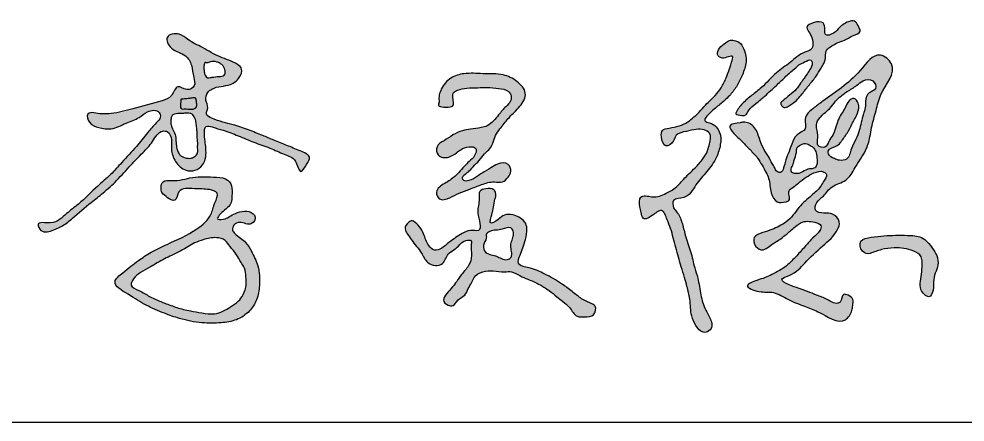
# Model space of a CAD drawing. Extents: x 30064 to 135164, y 17999 to 492668.
# Drawn here: x 110754 to 112420, y 92399 to 93110 of the extents above; entities that cross this region are included whole.
import ezdxf

# ---------------------------------------------------------------- set-up
doc = ezdxf.new("R2010")
doc.units = 0
doc.header["$LTSCALE"] = 1000
doc.header["$MEASUREMENT"] = 0
doc.layers.add('文字和字符', color=7, linetype='Continuous')

msp = doc.modelspace()

# ---------------------------------------------------------------- hatches: boundary and pattern name
at = {"layer": '文字和字符'}
h = msp.add_hatch(color=6, dxfattribs=at)
edge = h.paths.add_edge_path()
edge.add_spline(control_points=[(112016.4, 92943.8), (112016.5, 92944), (112029.6, 92964.5), (112044.3, 92974.3), (112066.4, 92991.7), (112085.2, 93014.4), (112113.3, 93032.7), (112131, 93050.1), (112152.2, 93055.2), (112152.8, 93071.7), (112148.3, 93082.6), (112137.8, 93096.9), (112154.7, 93104.7), (112171.9, 93106.2), (112173.8, 93092.4), (112172.8, 93078.2), (112191, 93084.1), (112197.8, 93094), (112209, 93103.6), (112227.4, 93109.9), (112232.3, 93096.6), (112238.5, 93085), (112220.4, 93080.3), (112209.3, 93072.4), (112195.7, 93068.3), (112185.7, 93061.8), (112174.5, 93055.9), (112175, 93042.9), (112173, 93032), (112165, 93021.5), (112158.1, 93007.9), (112145.6, 92993.6), (112133.1, 92976.6), (112121, 92962.7), (112109.6, 92956.6), (112101, 92950.4), (112093.7, 92960.9), (112102, 92968.1), (112111, 92975.1), (112122.9, 92984.7), (112130, 92995.7), (112136.2, 93004.1), (112141.7, 93012.1), (112147.3, 93020.8), (112152.4, 93029.4), (112148.6, 93040.6), (112137.2, 93033), (112128, 93029.5), (112119.7, 93021.4), (112111.1, 93014.7), (112103.1, 93006.9), (112095.2, 92999.5), (112087.1, 92991.5), (112077.6, 92983.2), (112069, 92974.8), (112060.1, 92967.4), (112050.2, 92959.1), (112039.8, 92951.6), (112034.6, 92938.7), (112025.2, 92938.6), (112016.4, 92943.8), (112016.4, 92943.8)], knot_values=[0, 0, 0, 0, 28.666202, 58.974239, 88.991361, 140.445622, 182.443945, 226.361589, 246.003405, 261.159642, 285.403493, 300.064839, 321.637432, 343.335684, 360.576762, 372.35608, 392.086641, 412.248863, 426.515031, 455.165125, 470.118963, 480.655269, 502.385008, 524.571649, 543.872014, 558.543079, 575.923356, 590.530581, 608.177969, 621.720424, 644.672751, 671.428143, 700.314854, 733.307285, 745.026327, 756.27632, 770.758758, 775.879479, 798.783005, 820.418083, 838.303351, 852.974217, 863.749723, 878.985175, 896.219108, 903.438329, 919.617985, 935.209773, 949.206114, 965.758141, 981.234157, 995.661007, 1010.855529, 1028.447768, 1048.105951, 1061.049743, 1076.480099, 1102.025547, 1114.040319, 1128.49753, 1139.678117, 1139.678117, 1139.678117, 1139.678117], degree=3, periodic=0)
h = msp.add_hatch(color=6, dxfattribs=at)
edge = h.paths.add_edge_path()
edge.add_spline(control_points=[(110889.9, 92943.9), (110890.2, 92943.9), (110926.8, 92940.6), (110957, 92953.1), (110995.3, 92961.8), (111024.7, 92971.4), (111031.5, 92997.1), (111048.8, 92980.9), (111066.7, 92991.1), (111060.4, 93009.7), (111059.8, 93027.5), (111047.4, 93050.1), (111023, 93051.5), (111008.4, 93081.6), (111037.4, 93086.2), (111053.9, 93070.4), (111079.5, 93059.2), (111107.2, 93040.9), (111133.1, 93035.6), (111149.6, 93020.7), (111142.2, 93004), (111123.8, 92989.7), (111100.3, 92991.9), (111084.8, 92979.7), (111081.6, 92966.2), (111089.4, 92954.4), (111081.2, 92940.7), (111104.2, 92929.3), (111127.6, 92925.1), (111158, 92914.2), (111181.8, 92905.2), (111203.9, 92895.4), (111226.9, 92886.8), (111245.8, 92878.3), (111270.7, 92868.5), (111260.5, 92853.2), (111248.5, 92832.5), (111243, 92864.7), (111219.7, 92870.9), (111195.7, 92883.1), (111167.8, 92892), (111141.2, 92903.7), (111115.9, 92913.2), (111098.7, 92917.9), (111080.6, 92923.3), (111080.8, 92898.8), (111084, 92882.8), (111083.6, 92863.7), (111077.4, 92850.3), (111064.8, 92841.5), (111044.9, 92841.5), (111028.5, 92857.1), (111021.3, 92878.2), (111024.2, 92895.9), (111019.2, 92911.7), (111000.4, 92913.4), (110990, 92891.9), (110971.6, 92873.3), (110949.8, 92850.6), (110927.8, 92825.7), (110904.2, 92803.9), (110877, 92783.1), (110854.2, 92763.3), (110832.9, 92745.1), (110814.8, 92737.5), (110794.8, 92730), (110782.7, 92753.8), (110818.3, 92745.8), (110835.8, 92766), (110864.9, 92786.7), (110888.4, 92812.2), (110915.7, 92834.6), (110937.3, 92859), (110959.8, 92882.6), (110979, 92907.3), (110992.8, 92923.8), (111004.9, 92934.7), (111000.9, 92950.7), (110979.3, 92948.1), (110964.9, 92933.5), (110941.6, 92926.5), (110919.4, 92913.6), (110895.5, 92917.5), (110878.9, 92923.2), (110868.5, 92945.7), (110889.8, 92944), (110889.9, 92943.9)], knot_values=[0, 0, 0, 0, 37.200114, 91.320491, 165.552277, 191.794321, 218.377312, 240.981666, 262.088012, 282.142005, 312.686531, 339.649791, 378.667629, 407.600467, 437.073636, 462.079158, 503.038538, 551.641933, 598.38254, 613.574993, 634.379376, 661.836336, 708.993627, 722.171326, 741.234276, 760.297225, 776.271776, 792.569008, 846.885535, 886.364067, 923.879172, 953.564578, 987.654437, 1022.983531, 1050.737693, 1069.313673, 1091.638002, 1119.125063, 1152.028231, 1189.926643, 1231.5094, 1273.175743, 1312.041059, 1340.553805, 1354.652933, 1375.412602, 1414.027671, 1435.47698, 1451.393633, 1473.994605, 1495.440379, 1528.930707, 1560.560192, 1583.420751, 1605.787661, 1617.314314, 1652.832859, 1689.166989, 1730.614602, 1782.406199, 1827.708188, 1864.317555, 1924.161807, 1954.751664, 1978.414961, 2009.901325, 2025.877661, 2056.206106, 2101.924511, 2138.940455, 2203.653812, 2245.874288, 2285.588792, 2339.12041, 2381.889891, 2414.291903, 2431.736174, 2443.518671, 2472.148613, 2496.841057, 2531.490224, 2570.411868, 2600.571575, 2626.813618, 2647.271258, 2667.490218, 2667.490218, 2667.490218, 2667.490218], degree=3, periodic=0)
edge = h.paths.add_edge_path(flags=16)
edge.add_spline(control_points=[(111025, 92940.8), (111025.1, 92940.8), (111037.2, 92944.1), (111046, 92943.1), (111054.2, 92944.2), (111060.9, 92941.6), (111062.9, 92936.8), (111065.8, 92931.4), (111066.3, 92923.7), (111067.5, 92915.4), (111068.2, 92907.2), (111068, 92900.4), (111069.4, 92892.2), (111068.5, 92884.8), (111069.4, 92877.3), (111068.5, 92870.9), (111063.3, 92866.5), (111056, 92863.3), (111046.5, 92864.5), (111037.1, 92868.9), (111033.3, 92877.7), (111030.8, 92886.8), (111030.9, 92897.6), (111029.3, 92909.2), (111023, 92917.7), (111021.2, 92927.1), (111022.1, 92934.2), (111023, 92938.3), (111025, 92940.8), (111025, 92940.8)], knot_values=[0, 0, 0, 0, 17.404746, 29.387846, 42.985867, 50.266335, 56.954161, 63.801774, 75.581128, 88.455483, 98.941086, 109.792245, 116.806441, 133.072793, 140.441564, 148.341049, 158.751059, 166.832285, 181.387675, 196.945751, 207.369773, 219.600317, 236.294444, 252.093415, 267.338386, 279.187562, 291.635416, 295.082405, 299.162326, 299.162326, 299.162326, 299.162326], degree=3, periodic=0)
edge = h.paths.add_edge_path(flags=16)
edge.add_spline(control_points=[(111083.2, 93033), (111083.2, 93032.9), (111094, 93034.8), (111100.7, 93034.7), (111108.2, 93031.9), (111112.3, 93028.7), (111115.7, 93024.9), (111116.9, 93019.7), (111118.1, 93014.8), (111115.1, 93008.4), (111105.1, 93008.6), (111097.2, 93007.2), (111090.4, 93006.7), (111084.6, 93005.1), (111080.8, 93012.7), (111080.3, 93019.7), (111078.4, 93025.8), (111083.1, 93033), (111083.2, 93033)], knot_values=[0, 0, 0, 0, 11.032394, 27.080246, 35.7167, 42.398017, 49.241922, 56.254438, 64.042896, 70.017142, 82.400073, 100.141744, 104.717416, 111.155207, 123.02071, 132.051492, 141.212423, 151.788927, 151.788927, 151.788927, 151.788927], degree=3, periodic=0)
h = msp.add_hatch(color=6, dxfattribs=at)
edge = h.paths.add_edge_path()
edge.add_spline(control_points=[(111998.6, 93067.6), (111998.4, 93067.4), (111977, 93050), (111994.8, 93036.7), (112014.6, 93050.4), (112008.2, 93030.1), (112004.6, 93019.4), (111998.9, 93003.7), (111991.5, 92989.1), (111980.1, 92973.6), (111966.5, 92962), (111955, 92948.3), (111943.9, 92937.5), (111926.8, 92923.3), (111908, 92918.5), (111885.3, 92915.4), (111885, 92900), (111890.5, 92880.2), (111908, 92892.7), (111910.9, 92908.6), (111930, 92911.1), (111945.5, 92915.6), (111960, 92915.4), (111974.5, 92907.7), (111970.6, 92891.1), (111967.1, 92876.3), (111958.1, 92861.7), (111943.5, 92845.1), (111925.1, 92828.7), (111910.7, 92810.4), (111894.9, 92802.8), (111882.1, 92796.3), (111867.4, 92795.7), (111845.5, 92801.2), (111846.6, 92779.8), (111850.2, 92769.2), (111852.7, 92752), (111871.5, 92764.3), (111885.4, 92775.2), (111892.8, 92764.6), (111896.2, 92754.1), (111902.2, 92740.3), (111908, 92717.9), (111914.3, 92695.5), (111920.3, 92671.9), (111926.4, 92655.1), (111930.8, 92635.9), (111937.6, 92613.8), (111936.3, 92589.1), (111945.3, 92569.4), (111954.8, 92557), (111966.3, 92556.9), (111977.2, 92565.2), (111971.8, 92582.6), (111961, 92599.6), (111953.7, 92623.8), (111951.4, 92649.4), (111942.7, 92674.2), (111938, 92700.2), (111927.1, 92726), (111923, 92750.5), (111915.3, 92767), (111905.5, 92777), (111904.5, 92794.9), (111932.6, 92791.5), (111945.2, 92818.7), (111966, 92840), (111982.8, 92863.3), (111990.2, 92887.4), (111990.8, 92907), (111982, 92920.7), (111973.1, 92926.8), (111956.6, 92929.4), (111974.6, 92948.1), (111988.1, 92958.2), (112005.2, 92973.5), (112018.4, 92990), (112027.6, 93009.4), (112036.4, 93031.5), (112033.5, 93053.5), (112024.4, 93068.8), (112013.7, 93072), (112006, 93073.8), (111998.7, 93067.6), (111998.6, 93067.6)], knot_values=[0, 0, 0, 0, 34.681641, 48.072065, 74.329964, 88.895095, 111.17035, 128.900452, 156.472867, 179.905372, 208.355087, 230.580725, 254.01719, 273.066721, 321.355231, 338.817261, 354.258199, 378.941826, 401.102047, 416.854172, 443.250134, 467.917341, 487.236589, 502.550058, 528.37671, 545.470375, 568.264653, 597.83009, 637.746529, 670.902739, 692.464096, 710.354936, 729.186846, 756.230528, 779.82652, 794.347921, 809.198107, 836.695152, 859.380582, 868.55181, 883.814404, 907.197348, 930.393917, 979.907693, 1004.230046, 1031.618366, 1054.147615, 1086.172461, 1127.622089, 1153.330618, 1177.300132, 1184.664421, 1199.389772, 1226.047392, 1247.395311, 1286.378592, 1328.318353, 1354.32781, 1395.269823, 1437.957794, 1469.914352, 1498.680239, 1511.344868, 1529.007775, 1555.105752, 1597.804477, 1639.655016, 1682.119963, 1714.682311, 1744.156119, 1760.024332, 1779.437309, 1790.885943, 1814.731193, 1846.001898, 1877.602297, 1905.335657, 1934.233701, 1967.004059, 2002.481722, 2023.475353, 2035.765847, 2047.212297, 2058.363573, 2058.363573, 2058.363573, 2058.363573], degree=3, periodic=0)
h = msp.add_hatch(color=6, dxfattribs=at)
edge = h.paths.add_edge_path()
edge.add_spline(control_points=[(112029.7, 92927.9), (112029.9, 92928), (112054.6, 92920.8), (112056.7, 92900.4), (112064, 92881.8), (112074.3, 92868.7), (112079.1, 92856.1), (112085.2, 92847.9), (112087.5, 92840.9), (112098.9, 92835.7), (112102.9, 92857.3), (112108.6, 92872.3), (112115.5, 92889), (112121.5, 92906.9), (112143.1, 92913.6), (112134.2, 92937.7), (112153.2, 92952.4), (112187.1, 92977.8), (112225.9, 93001.1), (112263.6, 93057.1), (112306.3, 93021.7), (112271.5, 92984.9), (112263.9, 92947.8), (112256, 92923), (112252.8, 92899), (112245.3, 92873.8), (112227.3, 92851), (112213.5, 92822), (112184.9, 92817.9), (112173.1, 92797.6), (112158.2, 92788.7), (112153.5, 92769.3), (112172.6, 92767), (112188, 92768.1), (112201.6, 92753.7), (112193.4, 92729.5), (112168.2, 92709.1), (112138.8, 92680.8), (112121.2, 92660.1), (112091, 92651), (112112.5, 92639), (112131.1, 92634.4), (112154.9, 92624), (112177.1, 92616.5), (112190.5, 92606.4), (112204.1, 92611), (112202.3, 92626.7), (112215.9, 92622.5), (112224.3, 92616), (112222.3, 92604.8), (112221.4, 92592.1), (112203.5, 92565.8), (112168, 92592.3), (112136.2, 92603.6), (112109.7, 92613.5), (112083.7, 92630.5), (112061.1, 92626.1), (112026.5, 92638.9), (112053.8, 92649.2), (112067.3, 92652.9), (112085.4, 92661.3), (112105.4, 92672.3), (112123.4, 92691.9), (112138.6, 92708.4), (112151.5, 92724.1), (112163.7, 92732.6), (112169, 92747.5), (112150.6, 92753.3), (112133.1, 92754.2), (112117.5, 92740.2), (112105.8, 92730), (112091.7, 92718.5), (112078.1, 92711.7), (112064.6, 92699.9), (112049.3, 92707.5), (112045.5, 92727.2), (112064.5, 92733.4), (112083.5, 92739.1), (112102.6, 92748.9), (112118, 92763.3), (112129.9, 92781.8), (112147.7, 92796.6), (112164.6, 92810.8), (112170.6, 92823.8), (112179.7, 92834.1), (112168.3, 92843.3), (112154.2, 92839), (112140.2, 92830.5), (112128.4, 92822.2), (112119.4, 92813.7), (112108.9, 92808.5), (112110.4, 92798.5), (112112.3, 92789.2), (112101.2, 92786.5), (112086.8, 92784.3), (112076.4, 92805.9), (112076.9, 92824.3), (112069.5, 92840.4), (112062.5, 92852), (112054.4, 92866.2), (112041.7, 92879.1), (112030.2, 92891), (112020.7, 92901), (112011.9, 92907.9), (112000.6, 92925.2), (112017.5, 92925.2), (112029.6, 92927.9), (112029.7, 92927.9)], knot_values=[0, 0, 0, 0, 27.432872, 59.395361, 85.693134, 109.085552, 128.362609, 140.996926, 151.763291, 157.712951, 186.698752, 208.876995, 234.201156, 260.084919, 284.937489, 307.779824, 344.178191, 370.603449, 488.346466, 550.578274, 584.928952, 664.213103, 704.923077, 747.845979, 770.989275, 806.181381, 854.934517, 893.286489, 930.483071, 961.790102, 984.548855, 1003.508451, 1024.718144, 1046.34914, 1071.076056, 1090.271471, 1144.396456, 1205.241891, 1253.920649, 1274.470919, 1294.501491, 1322.334343, 1367.576566, 1396.031299, 1422.826029, 1429.955148, 1450.476244, 1461.8652, 1477.100741, 1492.069997, 1504.375793, 1531.897919, 1602.108595, 1637.124251, 1679.750326, 1720.374244, 1756.060039, 1787.456838, 1814.277484, 1834.999527, 1853.438436, 1895.015251, 1930.254648, 1962.79728, 1989.05807, 2013.552032, 2026.034617, 2043.218025, 2076.933867, 2099.023719, 2126.230041, 2142.894352, 2174.050972, 2191.234509, 2210.914373, 2232.75608, 2256.675267, 2280.357753, 2319.727615, 2342.899389, 2367.60531, 2410.353703, 2439.962666, 2455.364827, 2473.851128, 2482.49724, 2507.041751, 2528.398061, 2552.516989, 2565.753289, 2581.839762, 2593.467441, 2605.690383, 2613.252568, 2635.359714, 2661.00506, 2697.047344, 2713.801275, 2733.175864, 2753.931383, 2781.462056, 2807.917281, 2823.476427, 2837.489503, 2858.153182, 2884.370537, 2892.288582, 2892.288582, 2892.288582, 2892.288582], degree=3, periodic=0)
edge = h.paths.add_edge_path(flags=16)
edge.add_spline(control_points=[(112164.9, 92935.8), (112164.8, 92935.7), (112155.7, 92923.4), (112161, 92911.2), (112161.6, 92899.3), (112158.7, 92884.9), (112175.5, 92880.8), (112180.3, 92895.3), (112188.8, 92906.2), (112193.4, 92920.4), (112197.9, 92937.6), (112209.1, 92950.5), (112213.8, 92964.9), (112225.7, 92972.6), (112235.3, 92958.8), (112232.1, 92945.1), (112226.1, 92933.5), (112219.9, 92922.1), (112214.9, 92910.9), (112205.4, 92898.8), (112198, 92884.5), (112178.4, 92882.2), (112179.7, 92868.4), (112189.4, 92864.2), (112199.7, 92859.2), (112216.3, 92861.5), (112218.8, 92881.7), (112228.3, 92896.7), (112233.9, 92912.5), (112237.6, 92927.5), (112240.4, 92941.2), (112245.4, 92953.3), (112244.2, 92966.2), (112248.7, 92980.7), (112267.2, 92984.9), (112258.6, 93005.3), (112240.5, 93002.6), (112228.4, 92990.9), (112210.6, 92981), (112193.9, 92968.1), (112182.6, 92951.2), (112173.7, 92945.2), (112165, 92935.8), (112164.9, 92935.8)], knot_values=[0, 0, 0, 0, 19.744507, 34.157131, 56.912893, 69.911234, 87.399526, 104.154629, 124.530072, 146.715715, 165.190697, 198.370593, 214.639562, 229.161561, 244.798567, 268.894407, 285.44538, 299.384274, 322.908118, 336.418052, 363.110061, 388.511726, 395.681319, 413.735699, 426.886572, 444.721671, 472.606193, 498.451489, 520.637008, 541.419327, 562.830776, 579.059192, 594.65128, 616.732747, 635.831876, 655.966223, 679.349301, 698.350322, 726.390651, 763.332051, 786.837613, 805.134121, 818.66464, 818.66464, 818.66464, 818.66464], degree=3, periodic=0)
edge = h.paths.add_edge_path(flags=16)
edge.add_spline(control_points=[(112133.2, 92888.9), (112133.1, 92888.8), (112122.1, 92883.7), (112124.5, 92872.2), (112119.3, 92863.2), (112117.9, 92853), (112114.1, 92847.4), (112113.4, 92839.7), (112123, 92835.4), (112134.2, 92839.6), (112144.1, 92846.3), (112154.5, 92845), (112160.8, 92853.6), (112159.4, 92864.5), (112158.1, 92875.4), (112153.2, 92883.8), (112145.2, 92887.7), (112140, 92891.6), (112133.3, 92888.9), (112133.2, 92888.9)], knot_values=[0, 0, 0, 0, 14.292967, 26.663458, 46.005146, 55.397894, 68.805265, 74.060786, 84.885427, 103.559239, 122.783611, 133.392057, 143.205535, 161.756698, 177.271697, 189.090572, 200.297464, 212.920328, 218.424594, 218.424594, 218.424594, 218.424594], degree=3, periodic=0)
h = msp.add_hatch(color=6, dxfattribs=at)
edge = h.paths.add_edge_path()
edge.add_spline(control_points=[(111494.1, 92965.2), (111494.1, 92965.4), (111496.5, 92992.2), (111513.2, 93006.2), (111540.9, 93015.9), (111571.9, 93012.2), (111604.9, 93014.2), (111631.2, 93001.6), (111651.7, 92979.7), (111636.8, 92953.5), (111618.1, 92938.1), (111605.5, 92920.7), (111594.6, 92907.6), (111589.6, 92894.3), (111585, 92880.7), (111573.2, 92872.1), (111565.1, 92859.6), (111554.5, 92850.2), (111546.4, 92840.1), (111538.8, 92835.6), (111534.1, 92829.5), (111538, 92823), (111549.9, 92824.8), (111559.7, 92831), (111571.9, 92839.8), (111584.4, 92846.2), (111597.6, 92855.3), (111616.6, 92858.1), (111622, 92841.2), (111615.8, 92830.2), (111605.9, 92820.1), (111588.1, 92824.3), (111569, 92818), (111549, 92810.1), (111529.5, 92803.3), (111514.1, 92794.4), (111494.2, 92787.6), (111485.9, 92808.7), (111504.9, 92820.4), (111523.9, 92832.1), (111536.7, 92848.8), (111550.1, 92861.1), (111558.6, 92869.3), (111560.8, 92884), (111544.6, 92885.2), (111533.8, 92880.9), (111523.1, 92872.5), (111511.3, 92864.1), (111490.1, 92865.4), (111487.9, 92886.9), (111504.1, 92895.3), (111517.9, 92905.7), (111533.9, 92912.7), (111550.9, 92916.1), (111565.6, 92917.3), (111584.7, 92922.4), (111597.1, 92939), (111610, 92953.7), (111621.1, 92963.8), (111621.6, 92975.2), (111614.5, 92985.7), (111597.7, 92986.8), (111580.1, 92989.5), (111561.3, 92988.3), (111543.6, 92988.8), (111529.7, 92985.6), (111518.8, 92980.9), (111517.3, 92969.7), (111522.6, 92956.4), (111509.6, 92954), (111502.5, 92954.1), (111490.2, 92956), (111494.1, 92965.1), (111494.1, 92965.2)], knot_values=[0, 0, 0, 0, 29.30094, 65.038017, 98.639858, 145.229586, 194.795516, 232.114749, 266.925891, 301.913022, 339.267477, 370.852415, 390.177296, 409.795645, 429.660369, 448.333163, 468.729795, 490.881928, 507.437968, 521.157629, 529.07634, 535.254347, 547.876184, 571.501508, 585.319952, 610.337259, 628.877614, 654.734455, 672.908705, 688.379255, 706.720612, 726.29753, 758.239497, 788.950264, 816.810279, 842.152582, 868.097908, 885.262369, 914.728674, 944.648733, 982.813695, 999.650213, 1020.22886, 1032.723569, 1049.493141, 1071.095002, 1083.923681, 1105.362623, 1132.075217, 1152.211283, 1174.931511, 1200.704595, 1226.158921, 1246.312234, 1272.681377, 1287.962092, 1326.688213, 1353.277295, 1371.722858, 1386.128581, 1396.514529, 1421.520631, 1449.460288, 1472.518928, 1499.291724, 1522.558099, 1533.076665, 1544.456492, 1567.099854, 1573.093813, 1593.678612, 1602.883204, 1613.437455, 1613.437455, 1613.437455, 1613.437455], degree=3, periodic=0)
h = msp.add_hatch(color=6, dxfattribs=at)
edge = h.paths.add_edge_path()
edge.add_spline(control_points=[(111016.1, 92794.6), (111016.2, 92794.5), (111034.7, 92783.8), (111032.6, 92815.1), (111065.5, 92808.8), (111084.1, 92811), (111108.4, 92804.1), (111097.1, 92783.2), (111093.4, 92759.9), (111061.1, 92732.5), (111023.5, 92716.3), (110988, 92699.8), (110961.7, 92682), (110942.3, 92666.6), (110913.7, 92643.4), (110951.2, 92621.7), (110976.4, 92604.9), (111008.4, 92591.1), (111040.6, 92579.7), (111074.4, 92573), (111108.1, 92573.1), (111137.9, 92577.6), (111160.4, 92592.6), (111174.6, 92614.7), (111178.9, 92642.7), (111177.5, 92673), (111165.2, 92697.3), (111153.6, 92718.7), (111138.4, 92726.5), (111128.8, 92737.6), (111132.3, 92748), (111146.3, 92753.8), (111162.6, 92742.3), (111172.7, 92759), (111161.3, 92773.8), (111140.6, 92770.2), (111125.8, 92761.9), (111117, 92756.5), (111096.4, 92753.8), (111115.3, 92772.8), (111129.4, 92781.9), (111129.5, 92801.6), (111129.6, 92817.1), (111119.8, 92829.4), (111094.3, 92831.1), (111060.8, 92832.8), (111032.3, 92822.8), (111007.1, 92826.2), (111004.1, 92812.7), (111004.3, 92802.3), (111016, 92794.7), (111016.1, 92794.6)], knot_values=[0, 0, 0, 0, 18.772704, 41.477809, 80.044627, 116.802218, 137.16377, 161.475231, 192.122008, 241.084265, 322.841358, 366.476474, 403.599349, 452.266279, 480.822437, 525.281218, 577.345985, 625.678179, 664.966098, 720.530015, 767.556127, 805.470545, 843.947055, 876.303707, 911.805465, 960.132454, 999.3713, 1024.963912, 1058.777917, 1069.239579, 1081.911788, 1097.237565, 1126.410668, 1144.842947, 1154.50106, 1197.467328, 1213.824352, 1225.506518, 1243.541639, 1270.934025, 1289.010321, 1319.830534, 1342.259698, 1352.785688, 1381.704372, 1440.604971, 1492.626113, 1513.017666, 1528.122336, 1540.553544, 1559.179396, 1559.179396, 1559.179396, 1559.179396], degree=3, periodic=0)
edge = h.paths.add_edge_path(flags=16)
edge.add_spline(control_points=[(110994.7, 92677.8), (110994.9, 92678), (111020.6, 92692.2), (111040.8, 92701), (111059.8, 92714.2), (111081, 92721.3), (111099.1, 92725.7), (111117.8, 92721.3), (111126.5, 92706.8), (111137.6, 92695.3), (111144.4, 92681.2), (111152.8, 92669.6), (111153.8, 92655.5), (111155.1, 92639.8), (111150.3, 92624.5), (111140.7, 92610.7), (111123.1, 92599.6), (111101.9, 92587), (111076.8, 92591.5), (111054.9, 92594.9), (111032.8, 92600.3), (111009.1, 92609.3), (110985.7, 92618.8), (110968.6, 92630.2), (110948.3, 92637.7), (110956.7, 92654), (110969.3, 92663.9), (110980.3, 92669.1), (110994.6, 92677.8), (110994.7, 92677.8)], knot_values=[0, 0, 0, 0, 40.204211, 70.058468, 108.464216, 130.884004, 163.643923, 185.732296, 204.334618, 231.03456, 252.428664, 268.982791, 289.824735, 309.33459, 334.505674, 354.736006, 378.254387, 420.802499, 451.909656, 480.365956, 514.245068, 545.922498, 586.383232, 616.269524, 639.057016, 655.457897, 678.34596, 704.341019, 720.45671, 720.45671, 720.45671, 720.45671], degree=3, periodic=0)
h = msp.add_hatch(color=6, dxfattribs=at)
edge = h.paths.add_edge_path()
edge.add_spline(control_points=[(111449.2, 92753.2), (111449.5, 92753.1), (111470.7, 92731), (111472, 92712.5), (111490.8, 92695.8), (111511.8, 92717.9), (111531.1, 92728.9), (111547.7, 92739), (111573.2, 92732.1), (111558.1, 92769.4), (111566.3, 92787.4), (111562.8, 92807.3), (111577.3, 92810.9), (111591.1, 92811.7), (111595.4, 92799.2), (111591, 92789.5), (111590.3, 92778.2), (111587.1, 92766.1), (111584.8, 92757.8), (111582.7, 92745.8), (111599.9, 92756.6), (111608.1, 92765.3), (111623.4, 92765.8), (111635, 92760.1), (111646.1, 92753), (111650.3, 92737.4), (111646.5, 92722.2), (111642.2, 92706.3), (111636.8, 92693.9), (111629.4, 92674.9), (111658.1, 92670.8), (111681.1, 92659.9), (111707.2, 92645.2), (111727.9, 92629.6), (111743.5, 92616.6), (111757.3, 92609.6), (111772.2, 92604.3), (111768, 92584.1), (111751.3, 92584.7), (111733.8, 92583.4), (111725.4, 92601.1), (111712.5, 92611.1), (111700.2, 92620.9), (111686.9, 92631.9), (111669.9, 92642.5), (111652.2, 92650.2), (111636, 92656.7), (111623.3, 92665.3), (111606.6, 92663), (111590, 92666), (111571, 92665.4), (111555.7, 92657.2), (111551.6, 92643.8), (111544.6, 92634.5), (111540.8, 92620.8), (111526.4, 92616.7), (111521.2, 92603), (111508.4, 92604.2), (111498.4, 92614.2), (111508.7, 92626.4), (111516.8, 92636.1), (111525.6, 92647.5), (111532.4, 92658), (111540, 92666.7), (111548, 92676.7), (111553.2, 92693.4), (111549.4, 92706.9), (111552.3, 92720.6), (111536.9, 92719.8), (111530, 92710.4), (111519.7, 92702.1), (111507.2, 92694.8), (111503.7, 92678), (111486.6, 92673), (111471, 92680.3), (111464.2, 92695.9), (111454.6, 92708.9), (111445.4, 92719.5), (111438.9, 92729.8), (111432.2, 92740.3), (111436.4, 92752.2), (111449.2, 92753.3), (111449.2, 92753.2)], knot_values=[0, 0, 0, 0, 39.878613, 71.084001, 88.571602, 128.557403, 167.51423, 188.674821, 208.323573, 251.533868, 286.022948, 304.040745, 319.866458, 339.38013, 355.294206, 363.866941, 383.035676, 402.399015, 414.36713, 422.122541, 442.348267, 461.81608, 481.686971, 497.958095, 516.551099, 533.839574, 560.727072, 581.394562, 601.159722, 620.894041, 649.426299, 690.673374, 738.289465, 770.144861, 799.264352, 821.404135, 836.808472, 857.647162, 880.926807, 898.121658, 926.751504, 950.035011, 967.352307, 991.998193, 1021.862108, 1050.46209, 1072.140687, 1094.880373, 1111.335022, 1139.52005, 1164.970822, 1190.259232, 1204.665599, 1221.240117, 1239.017221, 1259.177234, 1277.618397, 1289.978389, 1306.483927, 1324.261031, 1344.706721, 1362.799886, 1383.241029, 1396.927367, 1410.79459, 1436.58756, 1464.687551, 1472.224323, 1485.322698, 1508.470744, 1522.732623, 1540.039638, 1566.844928, 1584.840343, 1605.723939, 1632.903668, 1653.059236, 1673.030566, 1691.341619, 1704.216169, 1722.92022, 1735.167177, 1735.167177, 1735.167177, 1735.167177], degree=3, periodic=0)
edge = h.paths.add_edge_path(flags=16)
edge.add_spline(control_points=[(111577, 92728.9), (111577, 92729), (111588.6, 92742.2), (111602.2, 92734.9), (111618.9, 92745.2), (111625.8, 92735.1), (111624.9, 92726.3), (111621.4, 92717.4), (111619.5, 92707.2), (111622.3, 92698.9), (111622.4, 92692.1), (111619.2, 92686.7), (111610.8, 92683.9), (111602, 92688.1), (111593, 92692.6), (111583.1, 92694), (111571.7, 92699.9), (111571.9, 92715.4), (111578.3, 92721), (111577, 92728.9), (111577, 92728.9)], knot_values=[0, 0, 0, 0, 12.518583, 43.117128, 64.43384, 73.999097, 86.909074, 99.916825, 114.388405, 128.459585, 136.124934, 141.701946, 153.518143, 168.483557, 180.957273, 194.904784, 210.427714, 229.577537, 246.211116, 250.540926, 250.540926, 250.540926, 250.540926], degree=3, periodic=0)
h = msp.add_hatch(color=6, dxfattribs=at)
edge = h.paths.add_edge_path()
edge.add_spline(control_points=[(112253.1, 92696.2), (112253.3, 92696.3), (112276.3, 92705.2), (112298.1, 92706.6), (112324.1, 92704.7), (112343.8, 92693.3), (112345.1, 92678.1), (112344.2, 92664), (112341.5, 92648.3), (112340.8, 92633.3), (112347.6, 92624.2), (112359.1, 92616.5), (112365.4, 92633.1), (112364.1, 92646.4), (112367, 92661.7), (112374.2, 92676), (112371.5, 92692.3), (112361.1, 92708.7), (112345.8, 92727.5), (112312.8, 92728.4), (112283.1, 92728.4), (112256.8, 92724.9), (112233.6, 92722.3), (112233.4, 92698), (112252.9, 92696.1), (112253.1, 92696.2)], knot_values=[0, 0, 0, 0, 27.563865, 56.695241, 102.242536, 124.004216, 136.411448, 158.63331, 179.899671, 199.3513, 213.673571, 224.845605, 243.023995, 261.921703, 282.270986, 301.572813, 323.389476, 342.524862, 378.241957, 410.829433, 464.696782, 494.311037, 519.262799, 542.254368, 560.867544, 560.867544, 560.867544, 560.867544], degree=3, periodic=0)

# ---------------------------------------------------------------- linework, layer by layer
msp.add_line((105180.8, 92398.9), (113180.8, 92398.9))
at = {"layer": '文字和字符', "color": 6}
for points, start_tangent, end_tangent in [([(112016.4, 92943.8), (112028.4, 92960.6), (112044.9, 92975.1), (112061.7, 92988.7), (112088.1, 93014.7), (112112.1, 93033.1), (112138.1, 93051.1), (112150.6, 93057.9), (112152.2, 93068.7), (112146.2, 93085.1), (112141.8, 93094.7), (112154.6, 93103.5), (112170.2, 93102.7), (112173.4, 93090.7), (112174.6, 93082.3), (112188.6, 93084.7), (112199.1, 93094.7), (112207.1, 93101.2), (112227.4, 93104.7), (112233, 93095.5), (112235.5, 93088.3), (112222.2, 93079.9), (112208, 93072.6), (112195.1, 93067.4), (112185.9, 93062.2), (112176.2, 93054.3), (112174.6, 93043.9), (112171.8, 93031.5), (112166.6, 93023.2), (112158, 93009.1), (112146.2, 92993.9), (112133.3, 92977.5), (112116.5, 92960.6), (112109.3, 92956.2), (112101.7, 92953.4), (112096.1, 92962.2), (112098.5, 92965), (112111.3, 92975.5), (112122.9, 92985.9), (112130.5, 92996.3), (112136.7, 93004.9), (112141.1, 93011.3), (112147, 93020.5), (112151, 93032.3), (112149, 93037.1), (112137.7, 93033.9), (112127.8, 93028.6), (112120.1, 93022.1), (112111, 93014.4), (112102.9, 93006.7), (112095.3, 92999.6), (112087.5, 92992), (112078.1, 92983.5), (112067.7, 92973.8), (112060.6, 92967.8), (112052, 92960.7), (112038.8, 92947.8), (112034, 92940.6), (112023.6, 92940.2), (112016.4, 92943.8)], (0.427331, 0.904095), (0.427331, 0.904095)), ([(110889.9, 92943.9), (110916.7, 92942.9), (110954.8, 92951.2), (111006.3, 92965.6), (111022.8, 92974.8), (111034.1, 92990.3), (111049.6, 92985.1), (111063, 92992.3), (111062, 93006.8), (111057.8, 93028.4), (111047.5, 93044.8), (111022.8, 93058.2), (111015.6, 93077.8), (111036.2, 93082.9), (111051.7, 93073.7), (111077.4, 93059.3), (111108.3, 93042.8), (111139.2, 93029.4), (111146.4, 93021.2), (111142.3, 93006.8), (111126.9, 92994.4), (111093.9, 92986.2), (111086.7, 92980), (111083.6, 92966.6), (111086.7, 92953.2), (111084.6, 92941.9), (111093.9, 92934.7), (111131.3, 92923.2), (111158.3, 92914), (111183.5, 92904.3), (111203.2, 92895.9), (111226, 92886.9), (111249.5, 92877), (111266, 92865.7), (111260.8, 92853.3), (111250.5, 92841), (111241.2, 92858.5), (111221.3, 92871.3), (111196.2, 92882.1), (111168.1, 92892.4), (111140.3, 92903.8), (111114, 92913.4), (111094.3, 92919.3), (111084.2, 92920.4), (111081, 92905.8), (111083.6, 92878), (111082.4, 92862.6), (111077.4, 92852.3), (111064, 92843), (111048.6, 92843), (111030, 92858.5), (111022.8, 92880.1), (111022.8, 92896.6), (111015.6, 92911), (111007.4, 92912), (110989.4, 92893.7), (110972.3, 92873.9), (110951.7, 92852.3), (110926.3, 92825), (110902.3, 92802.9), (110881.7, 92786.4), (110848.7, 92758.6), (110831.2, 92745.2), (110815.7, 92738), (110793, 92737), (110787.9, 92747.3), (110809.5, 92750.4), (110838.2, 92766.6), (110859, 92783.3), (110893, 92815.2), (110915.6, 92835.6), (110935.2, 92856.4), (110961.1, 92885), (110980.6, 92908.9), (110996, 92926.4), (111003.2, 92936.7), (111001.2, 92945), (110980.6, 92946), (110965.8, 92936.1), (110943, 92926), (110916.7, 92916.1), (110895, 92918.2), (110878.6, 92927.5), (110875.5, 92941.9), (110889.9, 92943.9)], (0.971288, -0.237905), (0.971288, -0.237905)), ([(111998.6, 93067.6), (111984.6, 93046.9), (111992.3, 93040.9), (112011, 93043.7), (112009.2, 93033.3), (112004.1, 93018.1), (111999.6, 93006.1), (111990.5, 92988.5), (111980.4, 92974.9), (111965.8, 92960.5), (111955, 92948.7), (111942.9, 92936.9), (111932.1, 92928.4), (111899.1, 92917.4), (111887.3, 92913.2), (111885.6, 92902.2), (111893.2, 92886.1), (111906.7, 92894.6), (111911.8, 92904.7), (111929.6, 92911.5), (111947, 92915), (111960.9, 92914), (111970.2, 92908.1), (111970.2, 92889.5), (111966.9, 92877.7), (111958.7, 92863.4), (111944.8, 92847.2), (111924.5, 92826.9), (111907.6, 92810), (111894.1, 92802.4), (111882.2, 92797.3), (111868.7, 92796.4), (111849.2, 92795.6), (111847.5, 92778.7), (111850, 92768.5), (111853.4, 92758.4), (111872, 92765.1), (111887.3, 92771.1), (111891.5, 92766), (111895.7, 92755.8), (111901.8, 92740.1), (111906.4, 92724), (111915.8, 92689.6), (111920.4, 92672.7), (111926.4, 92653.9), (111930.5, 92638.2), (111935.7, 92615.7), (111938.9, 92586), (111946.4, 92569), (111959.1, 92557.4), (111964.4, 92557.4), (111972.9, 92563.7), (111970.8, 92582.8), (111963.6, 92596.4), (111954.9, 92623.1), (111949.5, 92652.9), (111944.2, 92670.9), (111937, 92699.5), (111927.4, 92728.7), (111921.8, 92751), (111912.4, 92769.5), (111907.1, 92776.9), (111907.1, 92789.7), (111925.1, 92795), (111946.4, 92817.2), (111965.5, 92840.6), (111982.4, 92866), (111989.3, 92888.5), (111988.1, 92909.7), (111982.1, 92919.4), (111970.2, 92926.8), (111962.5, 92929.6), (111971.4, 92944.3), (111988.5, 92959), (112005.2, 92974.4), (112017.6, 92990.2), (112027, 93008.7), (112034.2, 93031.2), (112030.8, 93056.5), (112021.9, 93068.7), (112013.6, 93072), (112005.4, 93072), (111998.6, 93067.6)], (-0.854695, -0.51913), (-0.854695, -0.51913)), ([(111083.2, 93033), (111091, 93034.1), (111102.6, 93033.8), (111108.4, 93031.4), (111112.2, 93028.6), (111115.3, 93024.7), (111116.9, 93019.9), (111117.4, 93014.3), (111115.5, 93010.5), (111106.8, 93008.3), (111094.1, 93007), (111090.8, 93006.6), (111086.2, 93006.2), (111081.2, 93013.2), (111080.1, 93019.6), (111079.8, 93026.2), (111083.2, 93033)], (0.61273, -0.790293), (0.61273, -0.790293)), ([(112029.7, 92927.9), (112047.8, 92919.9), (112058, 92899.2), (112065.1, 92881.7), (112074.1, 92867.4), (112080.3, 92855), (112085, 92847.2), (112089.1, 92840.6), (112093, 92838.8), (112103.4, 92856.9), (112108.6, 92872), (112115.3, 92889), (112124.4, 92905.2), (112138.5, 92916.3), (112138.5, 92932.8), (112154.7, 92953.4), (112169.9, 92964.8), (112235.4, 93018.8), (112271.2, 93045.8), (112290.5, 93030.4), (112272.2, 92976.3), (112263.5, 92948.2), (112255.7, 92918.3), (112252.8, 92901.9), (112245.1, 92877.7), (112226.7, 92847.8), (112210.3, 92825.5), (112186.1, 92814), (112170.7, 92797.5), (112159.1, 92785.9), (112157.1, 92772.4), (112171.6, 92767.6), (112187.1, 92765.6), (112198.7, 92752.1), (112195.8, 92738.6), (112169.7, 92709.6), (112138.1, 92679.2), (112110.5, 92657.6), (112097.6, 92650.2), (112109.1, 92641.4), (112128, 92634.7), (112158.5, 92623), (112177.4, 92615.1), (112195.5, 92608.4), (112200.2, 92610.4), (112206.3, 92623.9), (112214.4, 92622.5), (112222.5, 92615.1), (112222.5, 92604.3), (112221.1, 92595.6), (112209.6, 92579.4), (112161.1, 92593.6), (112137.7, 92603.2), (112109.4, 92615), (112082.8, 92627.3), (112057.2, 92629.3), (112036.9, 92639.4), (112053.8, 92648.8), (112068, 92653.6), (112080.1, 92659), (112105.7, 92674.5), (112123.8, 92692.3), (112139.5, 92709.7), (112152.3, 92723.7), (112164.4, 92736.5), (112166.5, 92745.3), (112155.7, 92751.3), (112131.4, 92750.6), (112118.6, 92741.2), (112103.7, 92728.4), (112094.3, 92721), (112075.4, 92708.8), (112064.6, 92702.8), (112051.8, 92708.8), (112049.1, 92724.4), (112063.9, 92733.1), (112080.1, 92738.5), (112105.1, 92752), (112117.2, 92763.5), (112128, 92777.6), (112150.4, 92798.8), (112165.4, 92813.9), (112171.2, 92823.4), (112176.3, 92835.7), (112171.7, 92839.9), (112154.1, 92838.2), (112140.7, 92830.7), (112126.7, 92820.4), (112119.3, 92814.3), (112110.5, 92806.8), (112110.5, 92798.4), (112110.1, 92789.6), (112105.1, 92787.5), (112089.1, 92787.5), (112079.1, 92803), (112074.3, 92828.5), (112069.6, 92839.6), (112062.7, 92851.8), (112054.8, 92864.5), (112041.6, 92879.3), (112028.3, 92893), (112020.4, 92900.9), (112013, 92907.8), (112006.1, 92921), (112024.1, 92926.8), (112029.7, 92927.9)], (0.998657, 0.051807), (0.998657, 0.051807)), ([(111494.1, 92965.2), (111498, 92986), (111514.9, 93005.4), (111537.8, 93013.2), (111571.4, 93013.3), (111607, 93011.1), (111631.2, 92999.4), (111645.9, 92979.1), (111636.4, 92955.7), (111617.8, 92936.3), (111603.5, 92918.5), (111595.3, 92907.3), (111589.7, 92894.3), (111583.6, 92881.3), (111574.1, 92871.8), (111564.9, 92860.4), (111553.8, 92848.9), (111545.6, 92840.3), (111537.9, 92834.1), (111535.2, 92829), (111537.4, 92825.1), (111546.4, 92824.7), (111561.6, 92832.5), (111569.8, 92838.1), (111585.4, 92847.2), (111597.1, 92853.7), (111615.7, 92853.4), (111620.2, 92841.1), (111615.7, 92830.9), (111605.5, 92822.5), (111591.4, 92822.5), (111568.9, 92817.7), (111548.1, 92809.9), (111529.4, 92802.6), (111513, 92794.6), (111494.4, 92792.8), (111489.6, 92804.2), (111504, 92819.8), (111521.7, 92832.1), (111540.6, 92852.1), (111549.4, 92860.5), (111558.4, 92872.3), (111558.7, 92881.3), (111546.9, 92884.3), (111532.2, 92879.2), (111524.7, 92873.8), (111511.2, 92866.3), (111492.3, 92869.9), (111490.5, 92884.3), (111502.8, 92895.1), (111518.4, 92905.2), (111535.2, 92912.5), (111549.4, 92915.5), (111568.3, 92918.2), (111578.8, 92921.5), (111598.9, 92940.8), (111611.7, 92955.1), (111620.1, 92965.4), (111620.4, 92975.8), (111616.2, 92982), (111598.9, 92987), (111578.8, 92988.9), (111562.2, 92988.6), (111542.9, 92988), (111526.6, 92984.1), (111520.1, 92980.3), (111518.3, 92972.3), (111517.7, 92955.9), (111513.5, 92954.8), (111498.7, 92954.8), (111492.8, 92957.7), (111494.1, 92965.2)], (-0.158954, 0.987286), (-0.158954, 0.987286)), ([(112164.9, 92935.8), (112158.4, 92923.2), (112159.8, 92912.9), (112160.7, 92896.5), (112161.2, 92887.1), (112173.4, 92883.9), (112180.4, 92893.7), (112187.9, 92906.3), (112193.5, 92921.3), (112197.7, 92933.9), (112209.9, 92954.5), (112215.5, 92964.8), (112224.9, 92969.5), (112232.3, 92961), (112230.9, 92943.7), (112225.8, 92933), (112221.1, 92924.1), (112213.1, 92909.1), (112207.5, 92901.2), (112194.9, 92886.7), (112179.4, 92876.8), (112179.9, 92871.7), (112190.2, 92863.7), (112199.1, 92860.5), (112211.7, 92862.8), (112220.2, 92881.1), (112228.1, 92897.9), (112233.7, 92912.9), (112237.5, 92927.4), (112241.2, 92942.3), (112244.5, 92953.6), (112245, 92964.8), (112251.5, 92979.3), (112262.8, 92987.2), (112257.6, 93000.8), (112240.8, 93000.8), (112229.7, 92992.8), (112212.8, 92981.7), (112192.4, 92964.6), (112181.6, 92951.5), (112171.8, 92942.8), (112164.9, 92935.8)], (-0.702795, -0.711393), (-0.702795, -0.711393)), ([(111039.7, 92968.3), (111047.7, 92968.9), (111056.6, 92969.9), (111063.8, 92970.8), (111065.4, 92970.1), (111066.5, 92966.4), (111067.4, 92960), (111067, 92955), (111063.6, 92951.9), (111058.1, 92950.5), (111045, 92951), (111041.1, 92951), (111038.5, 92958.4), (111039.2, 92963.8), (111039.4, 92966.6), (111039.7, 92968.3)], (0.999939, 0.01108), (0.999939, 0.01108)), ([(111025, 92940.8), (111037.3, 92943.3), (111045.9, 92943.4), (111055.7, 92943.3), (111060.5, 92941), (111062.9, 92936.9), (111065, 92932.4), (111066.4, 92924), (111067.5, 92914.8), (111068, 92907.3), (111068.3, 92899.5), (111068.9, 92894.4), (111068.9, 92882.7), (111069.1, 92877.4), (111068, 92871.8), (111062.7, 92866.5), (111057.3, 92864.3), (111046.9, 92865), (111037.2, 92870.6), (111033.7, 92877.3), (111031.4, 92885.8), (111030.6, 92897.8), (111028.4, 92909), (111023.3, 92918.7), (111021.7, 92927.1), (111022.5, 92936), (111023.3, 92938.4), (111025, 92940.8)], (0.909237, 0.416279), (0.909237, 0.416279)), ([(112133.2, 92888.9), (112124.8, 92882.9), (112123.2, 92874.1), (112119.3, 92860.8), (112117.7, 92854.2), (112114.1, 92845.2), (112114.1, 92841.4), (112120.7, 92837.2), (112133.8, 92840), (112146.6, 92845.4), (112154.2, 92846.4), (112158.8, 92851.8), (112159.4, 92865.1), (112157.2, 92876.1), (112152.6, 92883.3), (112145.8, 92887.7), (112137, 92890.1), (112133.2, 92888.9)], (-0.905829, -0.423645), (-0.905829, -0.423645)), ([(111016.1, 92794.6), (111028.9, 92790.3), (111036, 92805), (111063.3, 92810.4), (111089.7, 92808.8), (111103.1, 92802.7), (111099.3, 92785.6), (111092.1, 92764.7), (111067.4, 92739.5), (111015.1, 92712.3), (110987, 92698.3), (110964.6, 92683.7), (110936.9, 92662.2), (110923.4, 92646.6), (110946.3, 92624.2), (110978.5, 92605), (111010.3, 92590.8), (111037.1, 92581.6), (111076.5, 92574), (111110.3, 92574), (111137.1, 92579.5), (111160.1, 92594.9), (111172.7, 92614.6), (111177.7, 92639.7), (111174.8, 92674.4), (111163.5, 92700.3), (111153.4, 92715.8), (111134.6, 92731.2), (111130.4, 92737.5), (111132.9, 92746.3), (111143, 92750.9), (111163.9, 92748.8), (111170.2, 92760.5), (111166.4, 92766.4), (111135.4, 92766.8), (111125, 92761.3), (111117.5, 92757.6), (111104.5, 92756.7), (111116.2, 92772.6), (111125.8, 92781.4), (111129.5, 92803.3), (111127.2, 92819.3), (111122.4, 92825.2), (111102.3, 92830.6), (111059.8, 92830.1), (111022.7, 92824.7), (111008.2, 92822.7), (111004.5, 92812.4), (111006.1, 92803.6), (111016.1, 92794.6)], (0.708393, -0.705818), (0.708393, -0.705818)), ([(111449.2, 92753.2), (111466.9, 92730.6), (111476.1, 92710), (111486, 92702.3), (111511.5, 92715.7), (111534.9, 92731.3), (111549.1, 92736.9), (111563.2, 92736.9), (111562.5, 92768.1), (111564.6, 92792.8), (111565.8, 92805.8), (111576.3, 92810.3), (111590.2, 92808.6), (111594, 92797.7), (111592.3, 92791.8), (111589.9, 92778.2), (111586.7, 92764.6), (111584.6, 92756.3), (111584.3, 92750.7), (111597.9, 92755.9), (111609.4, 92763.9), (111623.7, 92764.6), (111634.5, 92760.1), (111645, 92751.7), (111648.8, 92739.9), (111646, 92720.7), (111641.8, 92706.4), (111636.6, 92693.2), (111633.8, 92679.2), (111652.6, 92670.8), (111680.2, 92659.9), (111709.9, 92642.7), (111728.4, 92629), (111745.1, 92616.4), (111759.3, 92609.1), (111768.7, 92603.2), (111766.2, 92588.3), (111749.9, 92584.4), (111737.6, 92585.4), (111723.7, 92600.7), (111711.4, 92612), (111701.6, 92619.8), (111687.7, 92630.8), (111669.4, 92642.2), (111650.6, 92650.7), (111636.4, 92657.1), (111621.5, 92663.9), (111609.6, 92663.9), (111589.3, 92665.4), (111571.1, 92663.9), (111555.7, 92654), (111551.3, 92644.6), (111545.4, 92634.3), (111539.4, 92622.9), (111527.6, 92614.5), (111518.7, 92604.6), (111509.8, 92605.1), (111501.9, 92614), (111507.8, 92625.4), (111517.2, 92636.7), (111525.1, 92647.1), (111533.6, 92659.1), (111539.9, 92666.7), (111545.9, 92674.8), (111551.3, 92692.5), (111550.8, 92712.8), (111550.8, 92718.2), (111541.4, 92719.2), (111528, 92709.2), (111520.1, 92702.7), (111510.3, 92695), (111499.9, 92678.7), (111487.6, 92674.8), (111473.7, 92680.7), (111462.9, 92697), (111454.5, 92708.8), (111445.4, 92720), (111438.1, 92731), (111434.2, 92739.4), (111440.6, 92751.3), (111449.2, 92753.2)], (0.847727, -0.530433), (0.847727, -0.530433)), ([(111577, 92728.9), (111583.5, 92735.1), (111605.2, 92738.9), (111620.4, 92741.4), (111624.5, 92735.8), (111624.5, 92726.5), (111621.8, 92717.6), (111620.4, 92707.2), (111622.1, 92697.2), (111621.8, 92691.7), (111619.7, 92688.3), (111611.8, 92685.2), (111601.5, 92688.4), (111593.2, 92692), (111583.5, 92694.5), (111574.2, 92700.7), (111573.5, 92714.5), (111577.3, 92725.8), (111577, 92728.9)], (0.146784, 0.989169), (0.146784, 0.989169)), ([(110994.7, 92677.8), (111020.2, 92691.5), (111039.5, 92701.1), (111063.5, 92714.8), (111078.7, 92720.4), (111102, 92724.1), (111117.2, 92719.2), (111125.7, 92708.9), (111137.6, 92693.7), (111145.3, 92680.4), (111151.3, 92670.1), (111153.8, 92655.3), (111154.2, 92641.2), (111149, 92623.8), (111140.5, 92612), (111126.8, 92602), (111098.7, 92589.8), (111076.3, 92591.5), (111056.1, 92595), (111032.5, 92600.9), (111011, 92608.7), (110984.3, 92620.5), (110965.5, 92630.9), (110952.1, 92640.5), (110956.2, 92651.6), (110968.4, 92662.7), (110984.7, 92671.9), (110994.7, 92677.8)], (0.864918, 0.501914), (0.864918, 0.501914)), ([(112253.1, 92696.2), (112273.1, 92703), (112295.3, 92706), (112329.8, 92700.5), (112343, 92690.2), (112344.7, 92680.9), (112343.9, 92663.8), (112341.7, 92647.6), (112342.6, 92632.7), (112349, 92623.7), (112356.7, 92619.9), (112363.9, 92631.8), (112364.8, 92646.3), (112367.8, 92661.7), (112372.4, 92675.7), (112370.3, 92692.4), (112363.1, 92705.1), (112343.5, 92724.3), (112318.7, 92728.2), (112277.4, 92727.3), (112254.8, 92724.7), (112236.9, 92717.9), (112239.4, 92700.5), (112253.1, 92696.2)], (0.929554, 0.368687), (0.929554, 0.368687))]:
    msp.add_spline(points, degree=3, dxfattribs=dict(at, start_tangent=start_tangent, end_tangent=end_tangent))

doc.saveas('drawing.dxf')
